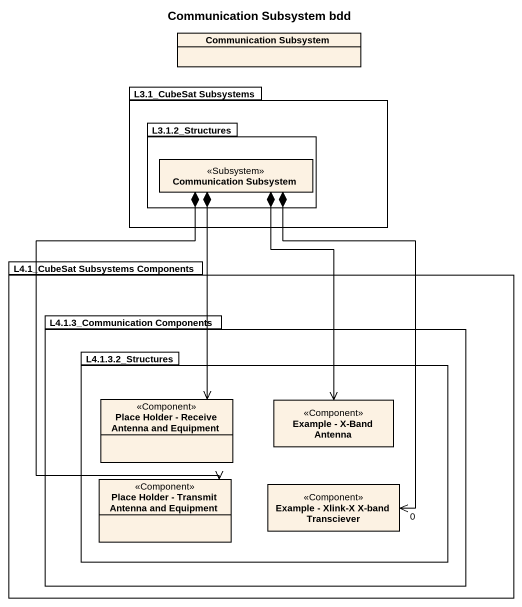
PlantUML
@startuml
title Communication Subsystem bdd
hide circle
hide empty members
class "Communication Subsystem" as Communication_Subsystem
package "L3.1_CubeSat Subsystems" as L3_1_CubeSat_Subsystems {
  package "L3.1.2_Structures" as L3_1_2_Structures {
    class "Communication Subsystem" as Communication_Subsystem_2 <<Subsystem>>
  }
}
package "L4.1_CubeSat Subsystems Components" as L4_1_CubeSat_Subsystems {
  package "L4.1.3_Communication Components" as L4_1_3_Communication {
    package "L4.1.3.2_Structures" as L4_1_3_2_Structures {
      class "Place Holder - Receive Antenna and Equipment" as Place_Holder_Receive <<Component>>
      class "Example - X-Band Antenna" as Example_X_Band_Antenna <<Component>>
      class "Place Holder - Transmit Antenna and Equipment" as Place_Holder_Transmit <<Component>>
      class "Example - Xlink-X X-band Transciever" as Example_Xlink_X_X_band <<Component>>
    }
  }
}
Communication_Subsystem_2 *--> Place_Holder_Receive
Communication_Subsystem_2 *--> Example_X_Band_Antenna
Communication_Subsystem_2 *--> Place_Holder_Transmit
Communication_Subsystem_2 *--> "0" Example_Xlink_X_X_band
@enduml
